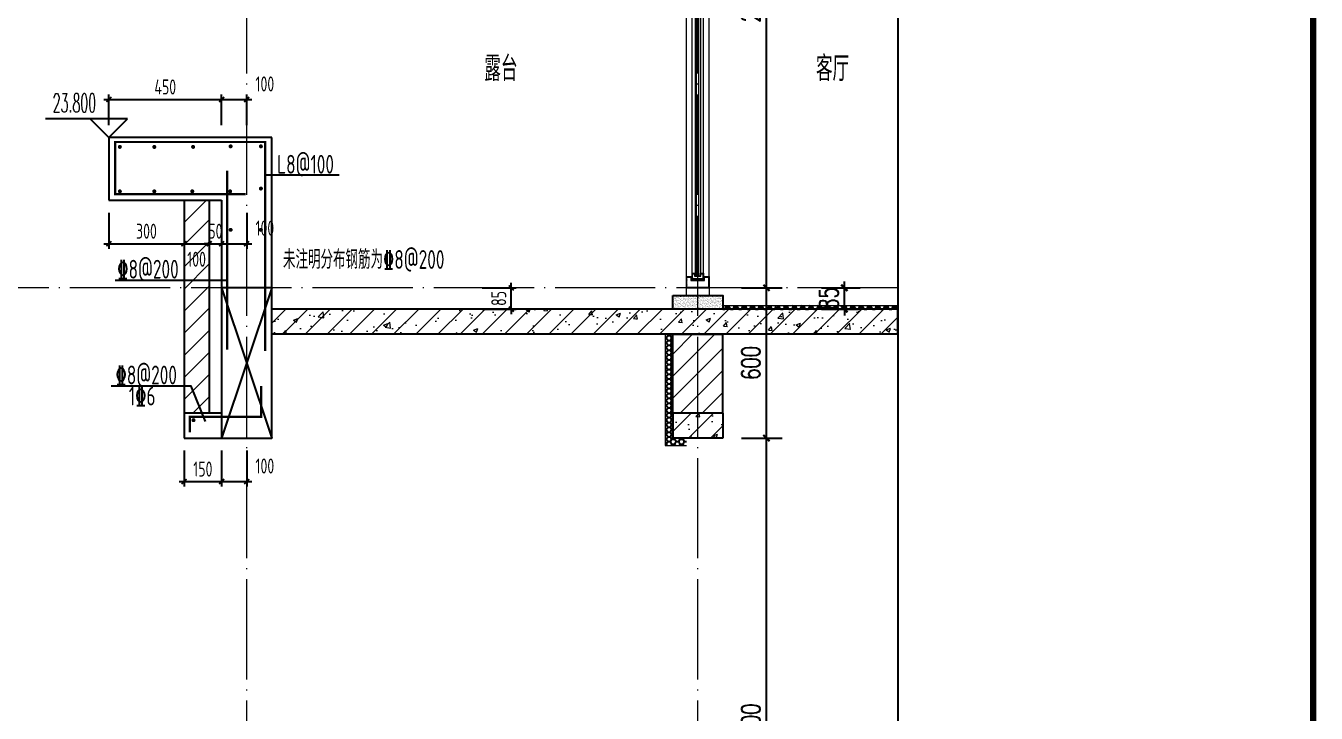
# Model space of a CAD drawing. Extents: x -1712635 to -854203, y -534641 to -21985.
# Drawn here: x -997463 to -992314, y -151089 to -148344 of the extents above; entities that cross this region are included whole.
import ezdxf

# ---------------------------------------------------------------- set-up
doc = ezdxf.new("R2010")
doc.units = 0
doc.header["$LTSCALE"] = 1000
doc.linetypes.add('DOTE', pattern=[2.4200000000000004, 2, -0.2, 0.02, -0.2])
doc.layers.get('0').update_dxf_attribs({"linetype": 'CONTINUOUS'})
doc.layers.get('Defpoints').update_dxf_attribs({"linetype": 'CONTINUOUS'})
for name, color, linetype in [('DIM', 2, 'CONTINUOUS'), ('DIM_ELEV', 3, 'CONTINUOUS'), ('DIM_SYMB', 3, 'CONTINUOUS'), ('PUB_DIM', 3, 'CONTINUOUS'), ('PUB_TEXT', 2, 'CONTINUOUS'), ('REIN', 6, 'CONTINUOUS'), ('S-大样-砼线', 7, 'CONTINUOUS'), ('S-引出线', 40, 'CONTINUOUS'), ('TEXT', 2, 'CONTINUOUS'), ('WALL', 2, 'CONTINUOUS'), ('立面-看线', 251, 'CONTINUOUS')]:
    doc.layers.add(name, color=color, linetype=linetype)
for name, color, linetype, lineweight in [('DOTE', 19, 'DOTE', 9), ('PUB_HATCH', 8, 'CONTINUOUS', 9), ('S_WINDOW', 144, 'CONTINUOUS', 15), ('图框', 9, 'CONTINUOUS', 18), ('细细', 250, 'CONTINUOUS', 0)]:
    doc.layers.add(name, color=color, linetype=linetype, lineweight=lineweight)
doc.styles.add('_TCH_DIM', font='SIMPLEX.shx', dxfattribs={"width": 0.7, "bigfont": 'GBCBIG.shx'})
doc.styles.add('_TCH_DIM_T3', font='SIMPLEX', dxfattribs={"width": 0.7058823529411765, "bigfont": 'GBCBIG'})
doc.styles.add('TSSD_DIMENSION', font='Tssdeng.shx', dxfattribs={"width": 0.7, "bigfont": 'tssdchn.shx'})
doc.styles.add('TSSD_REIN', font='tssdeng.shx', dxfattribs={"width": 0.7, "height": 300, "bigfont": 'tssdchn.shx'})
doc.dimstyles.new('_TCH_ARCH&&25', dxfattribs={"dimtxt": 74.375, "dimasz": 25, "dimexe": 62.5, "dimexo": 75, "dimgap": 25, "dimtad": 1, "dimdec": 0, "dimzin": 0, "dimdsep": 46, "dimtxsty": '_TCH_DIM_T3', "dimblk": 'ARCHTICK', "dimcen": 0.09, "dimclrt": 7, "dimazin": 0, "dimtfac": 1, "dimtdec": 0, "dimtix": 1, "dimtmove": 2, "dimatfit": 3, "dimldrblk": 'ARCHTICK', "dimfxl": 0, "dimtolj": 1, "dimtzin": 0, "dimarcsym": 0})
doc.dimstyles.new('TSSD_20_20', dxfattribs={"dimtxt": 60, "dimasz": 20, "dimexe": 20, "dimexo": 50, "dimgap": 20, "dimtad": 1, "dimdec": 0, "dimzin": 0, "dimdsep": 46, "dimtxsty": 'TSSD_DIMENSION', "dimblk": 'ARCHTICK', "dimblk1": 'ARCHTICK', "dimblk2": 'ARCHTICK', "dimcen": 0, "dimdle": 20, "dimclrt": 7, "dimadec": 0, "dimazin": 0, "dimtfac": 1, "dimtdec": 0, "dimtix": 1, "dimtmove": 2, "dimatfit": 3, "dimfxl": 0, "dimtolj": 1, "dimtzin": 0, "dimarcsym": 0})
pattern_1 = [(315.0000000000001, (145053.3697305068, 680712.4301680843), (-1.767766952966368, -1.76776695296637), []), (315.0000000000001, (145054.5482418069, 680712.4301680843), (-1.767766952966368, -1.76776695296637), [])]
pattern_2 = [(315.0000000000001, (145053.3697305068, 678374.1920402577), (-1.767766952966368, -1.76776695296637), []), (315.0000000000001, (145054.5482418069, 678374.1920402577), (-1.767766952966368, -1.76776695296637), [])]
pattern_3 = [(45, (-1569657.011044905, 4597.394849552016), (-44.19419150182874, 44.19419150182875), [])]
pattern_4 = [(45, (-1569657.011044905, 4552.517012051947), (-44.19417382415921, 44.19417382415922), []), (49.99999999999999, (-1569657.011044905, 4552.517012051947), (179.3150456501884, -15.68803374564878), [18.75, -206.25]), (355, (-1569657.011044905, 4552.517012051947), (-34.68783340325, 188.048033425003), [15, -165]), (100.4514, (-1569642.068124905, 4551.209677052044), (144.6273454285054, 172.3598855152384), [15.9350475, -175.285528]), (46.18420000000002, (-1569657.011044905, 4602.517012051947), (266.8102621564111, -41.37975358225452), [28.12499999999993, -309.3749999999989]), (96.6356, (-1569634.776858655, 4599.068685301987), (233.6656763871758, 243.5294677251104), [23.902572, -262.92825]), (351.1842, (-1569657.011044905, 4602.517012051947), (233.6654862834068, 243.5296502313311), [22.5, -247.5]), (21, (-1569632.011044905, 4590.017012051947), (149.2267630296154, -100.6547226663347), [18.75, -206.25]), (326.0000000000001, (-1569632.011044905, 4590.017012051947), (60.82883298039543, 181.2875112617133), [15, -165]), (71.4514, (-1569619.575486655, 4581.62911055208), (210.0556571453725, 80.6326241774881), [15.9350475, -175.285528]), (37.50000000000001, (-1569657.011044905, 4552.517012051947), (3.039963829322667, 83.22346345782788), [0, -163, 0, -167.5, 0, -165.625]), (7.499999999999999, (-1569657.011044905, 4552.517012051947), (65.76738436053715, 98.60292797059006), [0, -95.5, 0, -159.25, 0, -63.125]), (327.5, (-1569712.761044905, 4552.517012051947), (133.4556090431022, -5.638717933594939), [0, -62.5, 0, -195, 0, -258.75]), (317.5, (-1569737.761044905, 4552.517012051947), (145.7965423355966, 25.02624558307943), [0, -81.25, 0, -129.5, 0, -183.75])]

# ---------------------------------------------------------------- blocks, each defined once
blk = doc.blocks.new('GFDDDDRG')
at = {"layer": '图框', "const_width": 50}
blk.add_lwpolyline([(894109.7791572664, -159499.4617041193), (922809.7791572663, -159499.4617041193), (922809.7791572664, -108686.9617041193), (894109.7791572665, -108686.9617041193)], close=True, dxfattribs=at)
blk = doc.blocks.new('afzdfsregf')
at = {"layer": '细细'}
h = blk.add_hatch(dxfattribs=at)
h.set_pattern_fill('金属', color=256, angle=1.272221872585407e-14, style=0)
h.set_pattern_definition(pattern_1)
h.paths.add_polyline_path([(221063.7599183172, 608913.7575699545), (221043.7599183172, 608913.7575699545), (221043.7599183172, 608927.2588910414), (220993.7599183172, 608927.2588910414), (220993.7599183172, 608913.7575699545), (220973.7599183172, 608913.7575699545), (220973.7599183172, 608958.7575699545), (221063.7599183172, 608958.7575699545)])
h.paths.add_polyline_path([(221045.7599183172, 608929.2588910414), (221045.7599183172, 608915.7575699545), (221061.7599183172, 608915.7575699545), (221061.7599183172, 608956.7575699545), (220975.7599183172, 608956.7575699545), (220975.7599183172, 608915.7575699545), (220991.7599183172, 608915.7575699545), (220991.7599183172, 608929.2588910414)], flags=16)
h = blk.add_hatch(dxfattribs=at)
h.set_pattern_fill('金属', color=256, angle=1.272221872585407e-14, style=0)
h.set_pattern_definition(pattern_1)
h.paths.add_polyline_path([(220996.2599183172, 608925.2588910414), (220996.2599183172, 608900.2588910414), (221008.2599183172, 608900.2588910414), (221008.2599183172, 608910.2588910414), (221029.2599183172, 608910.2588910414), (221029.2599183172, 608900.2588910414), (221041.2599183172, 608900.2588910414), (221041.2599183172, 608925.2588910414)])
h.paths.add_polyline_path([(221039.2599183172, 608923.2588910414), (221039.2599183172, 608902.2588910414), (221031.2599183172, 608902.2588910414), (221031.2599183172, 608912.2588910414), (221006.2599183172, 608912.2588910414), (221006.2599183172, 608902.2588910414), (220998.2599183172, 608902.2588910414), (220998.2599183172, 608923.2588910414)], flags=16)
h = blk.add_hatch(color=256, dxfattribs=at)
edge = h.paths.add_edge_path()
edge.add_line((221023.2599183172, 608910.2588910414), (221023.2599183172, 608898.2588910414))
edge.add_arc((221018.7599183172, 608889.9648658455), 9.436146138645508, 61.51754654915222, 118.4824534508478)
edge.add_line((221014.2599183172, 608898.2588910414), (221014.2599183172, 608910.2588910414))
edge.add_arc((221018.7599183172, 608918.5529162373), 9.436146138645508, 241.5175465491522, 298.4824534508478)
h = blk.add_hatch(dxfattribs=at)
h.set_pattern_fill('金属', color=256, angle=1.272221872585407e-14, style=0)
h.set_pattern_definition(pattern_2)
h.paths.add_polyline_path([(221063.7599183172, 606703.7575699545), (221043.7599183172, 606703.7575699545), (221043.7599183172, 606690.2562488676), (220993.7599183172, 606690.2562488676), (220993.7599183172, 606703.7575699545), (220973.7599183172, 606703.7575699545), (220973.7599183172, 606658.7575699545), (221063.7599183172, 606658.7575699545)])
h.paths.add_polyline_path([(221045.7599183172, 606688.2562488676), (221045.7599183172, 606701.7575699545), (221061.7599183172, 606701.7575699545), (221061.7599183172, 606660.7575699545), (220975.7599183172, 606660.7575699545), (220975.7599183172, 606701.7575699545), (220991.7599183172, 606701.7575699545), (220991.7599183172, 606688.2562488676)], flags=16)
h = blk.add_hatch(dxfattribs=at)
h.set_pattern_fill('金属', color=256, angle=1.272221872585407e-14, style=0)
h.set_pattern_definition(pattern_2)
h.paths.add_polyline_path([(220996.2599183172, 606692.2562488676), (220996.2599183172, 606717.2562488676), (221008.2599183172, 606717.2562488676), (221008.2599183172, 606707.2562488676), (221029.2599183172, 606707.2562488676), (221029.2599183172, 606717.2562488676), (221041.2599183172, 606717.2562488676), (221041.2599183172, 606692.2562488676)])
h.paths.add_polyline_path([(221039.2599183172, 606694.2562488676), (221039.2599183172, 606715.2562488676), (221031.2599183172, 606715.2562488676), (221031.2599183172, 606705.2562488676), (221006.2599183172, 606705.2562488676), (221006.2599183172, 606715.2562488676), (220998.2599183172, 606715.2562488676), (220998.2599183172, 606694.2562488676)], flags=16)
h = blk.add_hatch(color=256, dxfattribs=at)
edge = h.paths.add_edge_path()
edge.add_line((221023.2599183172, 606707.2562488676), (221023.2599183172, 606719.2562488676))
edge.add_arc((221018.7599183172, 606727.5502740635), 9.436146138645508, 241.5175465491522, 298.48245345084774, ccw=False)
edge.add_line((221014.2599183172, 606719.2562488676), (221014.2599183172, 606707.2562488676))
edge.add_arc((221018.7599183172, 606698.9622236717), 9.436146138645508, 61.5175465491522, 118.4824534508478, ccw=False)
at = {"layer": 'S_WINDOW'}
for p, q in [((220973.7599183172, 606703.7575699545), (220973.7599183172, 608913.7575699545)), ((220996.2599183172, 606717.2562488676), (220996.2599183172, 608900.2588910414)), ((221041.2599183172, 606717.2562488676), (221041.2599183172, 608900.2588910414)), ((221063.7599183172, 606703.7575699545), (221063.7599183172, 608913.7575699545))]:
    blk.add_line(p, q, dxfattribs=at)
for points in [[(220973.7599183172, 608958.7575699545), (220973.7599183172, 608913.7575699545), (220993.7599183172, 608913.7575699545), (220993.7599183172, 608927.2588910414), (221043.7599183172, 608927.2588910414), (221043.7599183172, 608913.7575699545), (221063.7599183172, 608913.7575699545), (221063.7599183172, 608958.7575699545)], [(220975.7599183172, 608956.7575699545), (220975.7599183172, 608915.7575699545), (220991.7599183172, 608915.7575699545), (220991.7599183172, 608929.2588910414), (221045.7599183172, 608929.2588910414), (221045.7599183172, 608915.7575699545), (221061.7599183172, 608915.7575699545), (221061.7599183172, 608956.7575699545)], [(220996.2599183172, 608925.2588910414), (220996.2599183172, 608900.2588910414), (221008.2599183172, 608900.2588910414), (221008.2599183172, 608910.2588910414), (221029.2599183172, 608910.2588910414), (221029.2599183172, 608900.2588910414), (221041.2599183172, 608900.2588910414), (221041.2599183172, 608925.2588910414)], [(220998.2599183172, 608923.2588910414), (220998.2599183172, 608902.2588910414), (221006.2599183172, 608902.2588910414), (221006.2599183172, 608912.2588910414), (221031.2599183172, 608912.2588910414), (221031.2599183172, 608902.2588910414), (221039.2599183172, 608902.2588910414), (221039.2599183172, 608923.2588910414)], [(220973.7599183172, 606658.7575699545), (220973.7599183172, 606703.7575699545), (220993.7599183172, 606703.7575699545), (220993.7599183172, 606690.2562488676), (221043.7599183172, 606690.2562488676), (221043.7599183172, 606703.7575699545), (221063.7599183172, 606703.7575699545), (221063.7599183172, 606658.7575699545)], [(220975.7599183172, 606660.7575699545), (220975.7599183172, 606701.7575699545), (220991.7599183172, 606701.7575699545), (220991.7599183172, 606688.2562488676), (221045.7599183172, 606688.2562488676), (221045.7599183172, 606701.7575699545), (221061.7599183172, 606701.7575699545), (221061.7599183172, 606660.7575699545)], [(220996.2599183172, 606692.2562488676), (220996.2599183172, 606717.2562488676), (221008.2599183172, 606717.2562488676), (221008.2599183172, 606707.2562488676), (221029.2599183172, 606707.2562488676), (221029.2599183172, 606717.2562488676), (221041.2599183172, 606717.2562488676), (221041.2599183172, 606692.2562488676)], [(220998.2599183172, 606694.2562488676), (220998.2599183172, 606715.2562488676), (221006.2599183172, 606715.2562488676), (221006.2599183172, 606705.2562488676), (221031.2599183172, 606705.2562488676), (221031.2599183172, 606715.2562488676), (221039.2599183172, 606715.2562488676), (221039.2599183172, 606694.2562488676)]]:
    blk.add_lwpolyline(points, close=True, dxfattribs=at)
at = {"layer": '细细'}
for points in [[(221008.2599183172, 608900.2588910414), (221008.2599183172, 606717.2562488676)], [(221014.2599183172, 606719.2562488676), (221014.2599183172, 608910.2588910414)], [(221023.2599183172, 606719.2562488676), (221023.2599183172, 608910.2588910414)], [(221029.2599183172, 608900.2588910414), (221029.2599183172, 606717.2562488676)]]:
    blk.add_lwpolyline(points, dxfattribs=at)
for points in [[(221023.2599183172, 608910.2588910414), (221023.2599183172, 608898.2588910414, 0.2538046539481282), (221014.2599183172, 608898.2588910414), (221014.2599183172, 608910.2588910414, 0.2538046539481283)], [(221023.2599183172, 606707.2562488676), (221023.2599183172, 606719.2562488676, -0.2538046539481282), (221014.2599183172, 606719.2562488676), (221014.2599183172, 606707.2562488676, -0.2538046539481283)]]:
    blk.add_lwpolyline(points, format="xyb", close=True, dxfattribs=at)
blk = doc.blocks.new('_ArchTick')
at = {"color": 0, "const_width": 0.35}
blk.add_lwpolyline([(-0.5, -0.5), (0.5, 0.5)], dxfattribs=at)
blk = doc.blocks.new('*D2990')
at = {"layer": 'Defpoints', "color": 0}
for p in [(-995692.0046700812, -149390.515032793), (-995526.0447849897, -149390.515032793), (-995692.0046700812, -149475.5150326092)]:
    blk.add_point(p, dxfattribs=at)
at = {"layer": 'DIM', "color": 0, "lineweight": -2}
for p, q in [((-995526.0447849897, -149390.515032793), (-995526.0447849897, -149370.515032793)), ((-995642.0046700812, -149390.515032793), (-995506.0447849897, -149390.515032793)), ((-995526.0447849897, -149475.5150326092), (-995526.0447849897, -149390.515032793)), ((-995642.0046700812, -149475.5150326092), (-995506.0447849897, -149475.5150326092)), ((-995526.0447849897, -149475.5150326092), (-995526.0447849897, -149495.5150326092))]:
    blk.add_line(p, q, dxfattribs=at)
at = {"layer": 'DIM', "color": 0, "lineweight": -2, "xscale": 20, "yscale": 20, "zscale": 20}
for p, rotation in [((-995526.0447849897, -149390.515032793), 270), ((-995526.0447849897, -149475.5150326092), 90)]:
    blk.add_blockref('_ArchTick', p, dxfattribs=dict(at, rotation=rotation))
at = {"layer": 'DIM', "color": 7, "insert": (-995576.0447849897, -149433.0150327013), "char_height": 60, "attachment_point": 5, "rotation": 90, "style": 'TSSD_DIMENSION'}
blk.add_mtext('\\A1;85', dxfattribs=at)
blk = doc.blocks.new('*D2991')
at = {"layer": 'Defpoints', "color": 0}
for p in [(-994362.8887534935, -149390.515032793), (-994196.9288684016, -149390.515032793), (-994362.8887534935, -149475.5150327808)]:
    blk.add_point(p, dxfattribs=at)
at = {"layer": 'PUB_DIM', "color": 0, "lineweight": -2}
for p, q in [((-994196.9288684016, -149390.515032793), (-994196.9288684016, -149365.515032793)), ((-994287.8887534935, -149390.515032793), (-994134.4288684016, -149390.515032793)), ((-994196.9288684016, -149475.5150327808), (-994196.9288684016, -149390.515032793)), ((-994287.8887534935, -149475.5150327808), (-994134.4288684016, -149475.5150327808)), ((-994196.9288684016, -149475.5150327808), (-994196.9288684016, -149500.5150327808))]:
    blk.add_line(p, q, dxfattribs=at)
at = {"layer": 'PUB_DIM', "color": 0, "lineweight": -2, "xscale": 25, "yscale": 25, "zscale": 25}
for p, rotation in [((-994196.9288684016, -149390.515032793), 270), ((-994196.9288684016, -149475.5150327808), 90)]:
    blk.add_blockref('_ArchTick', p, dxfattribs=dict(at, rotation=rotation))
at = {"layer": 'PUB_DIM', "color": 7, "insert": (-994259.1163684016, -149433.0150327871), "char_height": 74.375, "attachment_point": 5, "rotation": 90, "style": '_TCH_DIM_T3'}
blk.add_mtext('\\A1;85', dxfattribs=at)
blk = doc.blocks.new('*D3047')
at = {"layer": 'Defpoints', "color": 0}
for p in [(-994681.8298928863, -149990.5231670079), (-994507.8594666616, -149990.5231670079), (-994681.8298928863, -152290.5150327928)]:
    blk.add_point(p, dxfattribs=at)
at = {"layer": 'PUB_DIM', "color": 0, "lineweight": -2}
for p, q in [((-994606.8298928863, -149990.5231670079), (-994445.3594666616, -149990.5231670079)), ((-994507.8594666616, -152290.5150327928), (-994507.8594666616, -149990.5231670079)), ((-994606.8298928863, -152290.5150327928), (-994445.3594666616, -152290.5150327928))]:
    blk.add_line(p, q, dxfattribs=at)
at = {"layer": 'PUB_DIM', "color": 0, "lineweight": -2, "xscale": 25, "yscale": 25, "zscale": 25}
for p, rotation in [((-994507.8594666616, -149990.5231670079), 90), ((-994507.8594666616, -152290.5150327928), 270)]:
    blk.add_blockref('_ArchTick', p, dxfattribs=dict(at, rotation=rotation))
at = {"layer": 'PUB_DIM', "color": 7, "insert": (-994570.0469666616, -151140.5190999005), "char_height": 74.375, "attachment_point": 5, "rotation": 90, "style": '_TCH_DIM_T3'}
blk.add_mtext('\\A1;2300', dxfattribs=at)
blk = doc.blocks.new('*D3048')
at = {"layer": 'Defpoints', "color": 0}
for p in [(-994681.8298928863, -149390.515032793), (-994507.8594666616, -149390.515032793), (-994681.8298928863, -149990.5231670079)]:
    blk.add_point(p, dxfattribs=at)
at = {"layer": 'PUB_DIM', "color": 0, "lineweight": -2}
for p, q in [((-994606.8298928863, -149390.515032793), (-994445.3594666616, -149390.515032793)), ((-994507.8594666616, -149990.5231670079), (-994507.8594666616, -149390.515032793)), ((-994606.8298928863, -149990.5231670079), (-994445.3594666616, -149990.5231670079))]:
    blk.add_line(p, q, dxfattribs=at)
at = {"layer": 'PUB_DIM', "color": 0, "lineweight": -2, "xscale": 25, "yscale": 25, "zscale": 25}
for p, rotation in [((-994507.8594666616, -149390.515032793), 90), ((-994507.8594666616, -149990.5231670079), 270)]:
    blk.add_blockref('_ArchTick', p, dxfattribs=dict(at, rotation=rotation))
at = {"layer": 'PUB_DIM', "color": 7, "insert": (-994570.0469666616, -149690.5190999006), "char_height": 74.375, "attachment_point": 5, "rotation": 90, "style": '_TCH_DIM_T3'}
blk.add_mtext('\\A1;600', dxfattribs=at)
blk = doc.blocks.new('*D3049')
at = {"layer": 'Defpoints', "color": 0}
for p in [(-994681.8298928863, -147090.5150327929), (-994507.8594666616, -147090.5150327929), (-994681.8298928863, -149390.515032793)]:
    blk.add_point(p, dxfattribs=at)
at = {"layer": 'PUB_DIM', "color": 0, "lineweight": -2}
for p, q in [((-994606.8298928863, -147090.5150327929), (-994445.3594666616, -147090.5150327929)), ((-994507.8594666616, -149390.515032793), (-994507.8594666616, -147090.5150327929)), ((-994606.8298928863, -149390.515032793), (-994445.3594666616, -149390.515032793))]:
    blk.add_line(p, q, dxfattribs=at)
at = {"layer": 'PUB_DIM', "color": 0, "lineweight": -2, "xscale": 25, "yscale": 25, "zscale": 25}
for p, rotation in [((-994507.8594666616, -147090.5150327929), 90), ((-994507.8594666616, -149390.515032793), 270)]:
    blk.add_blockref('_ArchTick', p, dxfattribs=dict(at, rotation=rotation))
at = {"layer": 'PUB_DIM', "color": 7, "insert": (-994570.0469666616, -148240.5150327932), "char_height": 74.375, "attachment_point": 5, "rotation": 90, "style": '_TCH_DIM_T3'}
blk.add_mtext('\\A1;2300', dxfattribs=at)
blk = doc.blocks.new('*D3089')
at = {"layer": 'Defpoints', "color": 0}
for p in [(-996681.8298862368, -148638.1915546884), (-997131.8298861929, -148790.5150327978), (-996681.8298862368, -148790.5150328064)]:
    blk.add_point(p, dxfattribs=at)
at = {"layer": 'DIM', "color": 0, "lineweight": -2}
for p, q in [((-997151.8298861929, -148638.1915546884), (-996661.8298862368, -148638.1915546884)), ((-997131.8298861929, -148740.5150327978), (-997131.8298861929, -148618.1915546884)), ((-996681.8298862368, -148740.5150328064), (-996681.8298862368, -148618.1915546884))]:
    blk.add_line(p, q, dxfattribs=at)
at = {"layer": 'DIM', "color": 0, "lineweight": -2, "xscale": 20, "yscale": 20, "zscale": 20, "rotation": 180}
blk.add_blockref('_ArchTick', (-997131.8298861929, -148638.1915546884), dxfattribs=at)
at = {"layer": 'DIM', "color": 0, "lineweight": -2, "xscale": 20, "yscale": 20, "zscale": 20}
blk.add_blockref('_ArchTick', (-996681.8298862368, -148638.1915546884), dxfattribs=at)
at = {"layer": 'DIM', "color": 7, "insert": (-996906.8298862148, -148588.1915546884), "char_height": 60, "attachment_point": 5, "style": 'TSSD_DIMENSION'}
blk.add_mtext('\\A1;450', dxfattribs=at)
blk = doc.blocks.new('*D3090')
at = {"layer": 'Defpoints', "color": 0}
for p in [(-996581.8298929143, -148638.1915546936), (-996681.8298862368, -148790.5150328064), (-996581.8298929143, -148790.5150328082)]:
    blk.add_point(p, dxfattribs=at)
at = {"layer": 'DIM', "color": 0, "lineweight": -2}
for p, q in [((-996701.8298862368, -148638.1915546936), (-996561.8298929143, -148638.1915546936)), ((-996681.8298862368, -148740.5150328064), (-996681.8298862368, -148618.1915546936)), ((-996581.8298929143, -148740.5150328082), (-996581.8298929143, -148618.1915546936))]:
    blk.add_line(p, q, dxfattribs=at)
at = {"layer": 'DIM', "color": 0, "lineweight": -2, "xscale": 20, "yscale": 20, "zscale": 20, "rotation": 180}
blk.add_blockref('_ArchTick', (-996681.8298862368, -148638.1915546936), dxfattribs=at)
at = {"layer": 'DIM', "color": 0, "lineweight": -2, "xscale": 20, "yscale": 20, "zscale": 20}
blk.add_blockref('_ArchTick', (-996581.8298929143, -148638.1915546936), dxfattribs=at)
at = {"layer": 'DIM', "color": 7, "insert": (-996509.4132262476, -148576.0040546936), "char_height": 60, "attachment_point": 5, "style": 'TSSD_DIMENSION'}
blk.add_mtext('\\A1;100', dxfattribs=at)
blk = doc.blocks.new('*D3096')
at = {"layer": 'Defpoints', "color": 0}
for p in [(-997131.829892901, -149040.5150327843), (-996831.8298862074, -149040.5150327901), (-996831.8298862074, -149214.2257227418)]:
    blk.add_point(p, dxfattribs=at)
at = {"layer": 'DIM', "color": 0, "lineweight": -2}
for p, q in [((-997131.829892901, -149090.5150327843), (-997131.829892901, -149234.2257227418)), ((-996831.8298862074, -149090.5150327901), (-996831.8298862074, -149234.2257227418)), ((-997151.829892901, -149214.2257227418), (-996811.8298862074, -149214.2257227418))]:
    blk.add_line(p, q, dxfattribs=at)
at = {"layer": 'DIM', "color": 0, "lineweight": -2, "xscale": 20, "yscale": 20, "zscale": 20, "rotation": 180}
blk.add_blockref('_ArchTick', (-997131.829892901, -149214.2257227418), dxfattribs=at)
at = {"layer": 'DIM', "color": 0, "lineweight": -2, "xscale": 20, "yscale": 20, "zscale": 20}
blk.add_blockref('_ArchTick', (-996831.8298862074, -149214.2257227418), dxfattribs=at)
at = {"layer": 'DIM', "color": 7, "insert": (-996981.8298895542, -149164.2257227418), "char_height": 60, "attachment_point": 5, "style": 'TSSD_DIMENSION'}
blk.add_mtext('\\A1;300', dxfattribs=at)
blk = doc.blocks.new('*D3097')
at = {"layer": 'Defpoints', "color": 0}
for p in [(-996831.8298862074, -149040.5150327901), (-996731.8298859716, -149040.515032792), (-996731.8298859716, -149214.2257227456)]:
    blk.add_point(p, dxfattribs=at)
at = {"layer": 'DIM', "color": 0, "lineweight": -2}
for p, q in [((-996831.8298862074, -149090.5150327901), (-996831.8298862074, -149234.2257227456)), ((-996731.8298859716, -149090.515032792), (-996731.8298859716, -149234.2257227456)), ((-996851.8298862074, -149214.2257227456), (-996711.8298859716, -149214.2257227456))]:
    blk.add_line(p, q, dxfattribs=at)
at = {"layer": 'DIM', "color": 0, "lineweight": -2, "xscale": 20, "yscale": 20, "zscale": 20, "rotation": 180}
blk.add_blockref('_ArchTick', (-996831.8298862074, -149214.2257227456), dxfattribs=at)
at = {"layer": 'DIM', "color": 0, "lineweight": -2, "xscale": 20, "yscale": 20, "zscale": 20}
blk.add_blockref('_ArchTick', (-996731.8298859716, -149214.2257227456), dxfattribs=at)
at = {"layer": 'DIM', "color": 7, "insert": (-996781.8298860895, -149276.2048894123), "char_height": 60, "attachment_point": 5, "style": 'TSSD_DIMENSION'}
blk.add_mtext('\\A1;100', dxfattribs=at)
blk = doc.blocks.new('*D3098')
at = {"layer": 'Defpoints', "color": 0}
for p in [(-996731.8298859716, -149040.515032792), (-996681.829886209, -149040.5150327929), (-996681.829886209, -149214.225722747)]:
    blk.add_point(p, dxfattribs=at)
at = {"layer": 'DIM', "color": 0, "lineweight": -2}
for p, q in [((-996731.8298859716, -149090.515032792), (-996731.8298859716, -149234.225722747)), ((-996681.829886209, -149090.5150327929), (-996681.829886209, -149234.225722747)), ((-996731.8298859716, -149214.225722747), (-996751.8298859716, -149214.225722747)), ((-996731.8298859716, -149214.225722747), (-996681.829886209, -149214.225722747)), ((-996681.829886209, -149214.225722747), (-996661.829886209, -149214.225722747))]:
    blk.add_line(p, q, dxfattribs=at)
at = {"layer": 'DIM', "color": 0, "lineweight": -2, "xscale": 20, "yscale": 20, "zscale": 20}
blk.add_blockref('_ArchTick', (-996731.8298859716, -149214.225722747), dxfattribs=at)
at = {"layer": 'DIM', "color": 0, "lineweight": -2, "xscale": 20, "yscale": 20, "zscale": 20, "rotation": 180}
blk.add_blockref('_ArchTick', (-996681.829886209, -149214.225722747), dxfattribs=at)
at = {"layer": 'DIM', "color": 7, "insert": (-996706.8298860902, -149164.225722747), "char_height": 60, "attachment_point": 5, "style": 'TSSD_DIMENSION'}
blk.add_mtext('\\A1;50', dxfattribs=at)
blk = doc.blocks.new('*D3099')
at = {"layer": 'Defpoints', "color": 0}
for p in [(-996681.829886209, -149040.5150327929), (-996581.8298928865, -149040.5150327949), (-996581.8298928865, -149214.2257227485)]:
    blk.add_point(p, dxfattribs=at)
at = {"layer": 'DIM', "color": 0, "lineweight": -2}
for p, q in [((-996681.829886209, -149090.5150327929), (-996681.829886209, -149234.2257227485)), ((-996581.8298928865, -149090.5150327949), (-996581.8298928865, -149234.2257227485)), ((-996701.829886209, -149214.2257227485), (-996561.8298928865, -149214.2257227485))]:
    blk.add_line(p, q, dxfattribs=at)
at = {"layer": 'DIM', "color": 0, "lineweight": -2, "xscale": 20, "yscale": 20, "zscale": 20, "rotation": 180}
blk.add_blockref('_ArchTick', (-996681.829886209, -149214.2257227485), dxfattribs=at)
at = {"layer": 'DIM', "color": 0, "lineweight": -2, "xscale": 20, "yscale": 20, "zscale": 20}
blk.add_blockref('_ArchTick', (-996581.8298928865, -149214.2257227485), dxfattribs=at)
at = {"layer": 'DIM', "color": 7, "insert": (-996509.4132262198, -149152.0382227485), "char_height": 60, "attachment_point": 5, "style": 'TSSD_DIMENSION'}
blk.add_mtext('\\A1;100', dxfattribs=at)
blk = doc.blocks.new('*D3100')
at = {"layer": 'Defpoints', "color": 0}
for p in [(-996831.8298928869, -149990.5150327929), (-996681.8298928885, -149990.5150327958), (-996681.8298928885, -150164.2257227489)]:
    blk.add_point(p, dxfattribs=at)
at = {"layer": 'DIM', "color": 0, "lineweight": -2}
for p, q in [((-996831.8298928869, -150040.5150327929), (-996831.8298928869, -150184.2257227489)), ((-996681.8298928885, -150040.5150327958), (-996681.8298928885, -150184.2257227489)), ((-996851.8298928869, -150164.2257227489), (-996661.8298928885, -150164.2257227489))]:
    blk.add_line(p, q, dxfattribs=at)
at = {"layer": 'DIM', "color": 0, "lineweight": -2, "xscale": 20, "yscale": 20, "zscale": 20, "rotation": 180}
blk.add_blockref('_ArchTick', (-996831.8298928869, -150164.2257227489), dxfattribs=at)
at = {"layer": 'DIM', "color": 0, "lineweight": -2, "xscale": 20, "yscale": 20, "zscale": 20}
blk.add_blockref('_ArchTick', (-996681.8298928885, -150164.2257227489), dxfattribs=at)
at = {"layer": 'DIM', "color": 7, "insert": (-996756.8298928877, -150114.2257227489), "char_height": 60, "attachment_point": 5, "style": 'TSSD_DIMENSION'}
blk.add_mtext('\\A1;150', dxfattribs=at)
blk = doc.blocks.new('*D3101')
at = {"layer": 'Defpoints', "color": 0}
for p in [(-996681.8298928884, -149990.5150327958), (-996581.8298995659, -149990.5150327977), (-996581.8298995659, -150164.2257227513)]:
    blk.add_point(p, dxfattribs=at)
at = {"layer": 'DIM', "color": 0, "lineweight": -2}
for p, q in [((-996681.8298928884, -150040.5150327958), (-996681.8298928884, -150184.2257227513)), ((-996581.8298995659, -150040.5150327977), (-996581.8298995659, -150184.2257227513)), ((-996701.8298928884, -150164.2257227513), (-996561.8298995659, -150164.2257227513))]:
    blk.add_line(p, q, dxfattribs=at)
at = {"layer": 'DIM', "color": 0, "lineweight": -2, "xscale": 20, "yscale": 20, "zscale": 20, "rotation": 180}
blk.add_blockref('_ArchTick', (-996681.8298928884, -150164.2257227513), dxfattribs=at)
at = {"layer": 'DIM', "color": 0, "lineweight": -2, "xscale": 20, "yscale": 20, "zscale": 20}
blk.add_blockref('_ArchTick', (-996581.8298995659, -150164.2257227513), dxfattribs=at)
at = {"layer": 'DIM', "color": 7, "insert": (-996509.4132328993, -150102.0382227513), "char_height": 60, "attachment_point": 5, "style": 'TSSD_DIMENSION'}
blk.add_mtext('\\A1;100', dxfattribs=at)
blk = doc.blocks.new('A$C0F477415')
at = {"layer": 'REIN', "const_width": 9}
for points in [[(536.22545744339, 974.1030920682824), (15.93111191410571, 974.1030920682824), (15.93111191410571, 1182.470114677621), (613.6656915736385, 1182.470114677621), (613.6656915736385, 347.4605763027794)], [(462.5655877483077, 353.0609498316771), (462.5655877483077, 1067.749458644073)], [(313.9337750365958, 23.34555459674448), (313.9337750365958, 85.24854036327451), (597.794307123404, 85.24854036327451), (597.794307123404, 208.2016744283028)]]:
    blk.add_lwpolyline(points, dxfattribs=at)
at = {"layer": 'REIN', "const_width": 8}
for points in [[(30.21925133559853, 1162.868610424921, 1), (38.21925133559853, 1162.868610424921, 1)], [(167.6620064838789, 1162.868610424921, 1), (175.6620064838789, 1162.868610424921, 1)], [(322.5238362546079, 1162.868610424921, 1), (330.5238362546079, 1162.868610424921, 1)], [(472.3069430752657, 1165.127354013326, 1), (480.3069430752657, 1165.127354013326, 1)], [(593.0279733999632, 1165.127354013326, 1), (601.0279733999632, 1165.127354013326, 1)], [(30.21925133559853, 985.4166030073538, 1), (38.21925133559853, 985.4166030073538, 1)], [(167.6620064838789, 985.4166030073538, 1), (175.6620064838789, 985.4166030073538, 1)], [(319.1733809751458, 985.4166030073538, 1), (327.1733809751458, 985.4166030073538, 1)], [(470.4389034458436, 985.4166030073538, 1), (478.4389034458436, 985.4166030073538, 1)], [(593.0279733999632, 996.5827968406375, 1), (601.0279733999632, 996.5827968406375, 1)], [(472.3069430752657, 831.7102530163829, 1), (480.3069430752657, 831.7102530163829, 1)], [(593.0279733999632, 831.7102530163829, 1), (601.0279733999632, 831.7102530163829, 1)], [(324.1522886119783, 71.62434444355313, 1), (332.1522886119783, 71.62434444355313, 1)]]:
    blk.add_lwpolyline(points, format="xyb", close=True, dxfattribs=at)
at = {"layer": 'S-大样-砼线'}
for p, q in [((440.4064266392961, 600.0093946014531), (640.4064254472032, 0.001821757410652936)), ((640.4093733830377, 600.0093946051784), (440.4093745723367, 0.001821753685362637))]:
    blk.add_line(p, q, dxfattribs=at)
blk.add_lwpolyline([(640.4064325019717, 600.0093946014531), (440.4064266392961, 600.0093946014531), (440.4064266318455, 0.001821757410652936), (640.4064324935898, 0.001821757410652936)], close=True, dxfattribs=at)
at = {"layer": 'S-引出线'}
for p, q in [((609.6656915736385, 1052.001626337471), (909.7999883112498, 1052.001626337471)), ((15.48061037855223, 630.2351489840075), (462.5655877483077, 630.2351489840075))]:
    blk.add_line(p, q, dxfattribs=at)
blk.add_lwpolyline([(376.4770208946429, 66.11144457937917), (318.4227704755031, 207.6593468654319), (-0.0008167573250830173, 207.6593468654319)], dxfattribs=at)
at = {"layer": 'TEXT', "style": 'TSSD_REIN', "width": 0.7}
for s, p in [('L8@100', (661.743466746062, 1056.110395150376)), ('%%1328@200', (23.94837839109823, 636.9912632876658)), ('未注明分布钢筋为%%1328@200', (685.4535198323429, 675.8293871463975)), ('%%1328@200', (17.02145750215277, 214.4464526554802)), ('1%%1326', (70.13916111178696, 130.3748975073686))]:
    blk.add_text(s, height=75, rotation=1.867629851175362e-07, dxfattribs=at).set_placement(p)
blk = doc.blocks.new('20210902.15310664')
at = {"layer": 'DOTE', "color": 1, "linetype": 'DOTE', "ltscale": 0.2}
for p, q in [((85057.76372413314, -133245.8924750999), (85057.76372413267, -113645.8901854939)), ((86857.76372413314, -133245.8924750998), (86857.76372413267, -113645.8901854938)), ((87656.28864335897, -117645.8901854938), (83887.56956705311, -117645.8901854938))]:
    blk.add_line(p, q, dxfattribs=at)

msp = doc.modelspace()

# ---------------------------------------------------------------- hatches: boundary and pattern name
at = {"layer": 'PUB_HATCH'}
h = msp.add_hatch(dxfattribs=at)
h.set_pattern_fill('普通砖', color=256, scale=25, style=0)
h.set_pattern_definition(pattern_3)
h.paths.add_polyline_path([(-996831.8298924817, -149040.5150327446), (-996831.8298928933, -149890.5150327442), (-996731.8298928933, -149890.5150327926), (-996731.8298924817, -149040.515032793)])
h = msp.add_hatch(dxfattribs=at)
h.set_pattern_fill('钢筋混凝土', color=256, scale=25, style=0)
h.set_pattern_definition(pattern_4)
h.paths.add_polyline_path([(-996481.8298928933, -149475.5150327907), (-996481.8298928933, -149575.5150327907), (-993983.3049736024, -149575.5150327887), (-993983.3049736025, -149475.5150327887)])
h = msp.add_hatch(dxfattribs=at)
h.set_pattern_fill('普通砖', color=256, scale=25, style=0)
h.set_pattern_definition(pattern_3)
h.paths.add_polyline_path([(-994881.8298928866, -149890.5150347244), (-994681.8298928866, -149890.5150305759), (-994681.8298994205, -149575.5150307146), (-994881.8298994205, -149575.5150348631)])
h = msp.add_hatch(dxfattribs=at)
h.set_pattern_fill('钢筋混凝土', color=256, scale=25, style=0)
h.set_pattern_definition(pattern_4)
h.paths.add_polyline_path([(-994881.8298928866, -149890.515032601), (-994881.8298928866, -149990.515032601), (-994681.8298928866, -149990.515032601), (-994681.8298928866, -149890.515032601)])
at = {"layer": '立面-看线'}
h = msp.add_hatch(dxfattribs=at)
h.set_pattern_fill('碎沙', color=256, scale=4)
h.set_pattern_definition([(37.50000000000001, (-1795935.069543506, -534837.4674925086), (-0.32000625919681, 9.788264746586847), [0, -7.7216, 0, -8.636000000000001, 0, -8.255]), (7.499999999999999, (-1795935.069543506, -534837.4674925086), (8.990465662760052, 14.33650201136708), [0, -4.1656, 0, -6.9596, 0, -2.667]), (327.5, (-1795941.317943506, -534837.4674925086), (15.81984740482916, 0.028743693570914), [0, -2.54, 0, -9.144, 0, -11.938]), (317.5, (-1795941.317943506, -534837.4674925086), (15.27112904944595, 4.458586465144325), [0, -1.27, 0, -5.9944, 0, -6.858])])
h.paths.add_polyline_path([(-994881.82989288, -149475.5150328749), (-994681.8298928186, -149475.5150332112), (-994681.8298928186, -149420.5150323664), (-994881.8298928803, -149420.5150318535)])
h = msp.add_hatch(dxfattribs=at)
h.set_pattern_fill('HONEY', color=256, scale=7)
h.set_pattern_definition([(0, (-1796035.069543506, -534837.4674925086), (16.66875, 9.623705), [11.1125, -22.225]), (120, (-1796035.069543506, -534837.4674925086), (-16.66874800852732, 9.623708449331868), [11.11249999999995, -22.2249999999999]), (59.99999999999999, (-1796035.069543506, -534837.4674925086), (1.991472681428519e-06, 19.24741344933186), [-22.225, 11.1125])])
h.paths.add_polyline_path([(-993983.3049736025, -149460.5150326446), (-994681.8298927508, -149460.5150327865), (-994681.8298927504, -149475.5150327886), (-993983.3049736025, -149475.5150327884)])
h = msp.add_hatch(dxfattribs=at)
h.set_pattern_fill('HONEY', color=256, scale=7)
h.set_pattern_definition([(0, (-1795935.069543506, -534837.4674925086), (16.66875, 9.623705), [11.1125, -22.225]), (120, (-1795935.069543506, -534837.4674925086), (-16.66874800852732, 9.623708449331868), [11.11249999999995, -22.22499999999991]), (59.99999999999999, (-1795935.069543506, -534837.4674925086), (1.991472681428519e-06, 19.24741344933186), [-22.225, 11.1125])])
h.paths.add_polyline_path([(-994911.8298928898, -149575.5150327884), (-994881.8298928898, -149575.5150327884), (-994881.8298928866, -149990.5150326011), (-994826.8298928866, -149990.5150325963), (-994826.8298928838, -150020.5150325963), (-994911.8298928866, -150020.5150326036)])

# ---------------------------------------------------------------- linework, layer by layer
at = {"layer": 'DIM_ELEV'}
for p, q in [((-997056.8298861934, -148715.5150327984), (-997384.8298861934, -148715.5150327984)), ((-997131.8298861934, -148790.5150327984), (-997206.8298861934, -148715.5150327984)), ((-997131.8298861934, -148790.5150327984), (-997056.8298861934, -148715.5150327984))]:
    msp.add_line(p, q, dxfattribs=at)
at = {"layer": 'DIM_SYMB'}
msp.add_lwpolyline([(-993983.3049736596, -145970.5150297393), (-993983.30497366, -155602.3911760692), (-993930.80497366, -155621.4996133681), (-994035.80497366, -155640.0139463425), (-993983.30497366, -155658.6411760692), (-993983.3049736605, -165290.517322399)], dxfattribs=at)
at = {"layer": 'PUB_HATCH', "color": 215}
msp.add_line((-994681.8298927553, -149460.5150327865), (-993983.3049736025, -149460.5150326445), dxfattribs=at)
msp.add_lwpolyline([(-994911.8298928954, -149575.5150325733), (-994911.8298928954, -150020.5150324965), (-994826.8298929911, -150020.5150327925)], dxfattribs=at)
at = {"layer": 'S_WINDOW'}
msp.add_lwpolyline([(-994826.8298928866, -149390.515032793), (-994736.8298928866, -149390.5150327931), (-994736.8298928866, -149420.5150327931), (-994826.8298928866, -149420.515032793)], close=True, dxfattribs=at)
at = {"layer": 'WALL'}
for p, q in [((-996481.8298928933, -148790.515032793), (-997131.8298929012, -148790.5150327965)), ((-997131.8298929012, -148790.5150327965), (-997131.8298929012, -149040.515032793)), ((-996481.8298929007, -149475.5150327873), (-996481.8298928933, -148790.515032793)), ((-997131.8298929012, -149040.515032793), (-996681.8298928933, -149040.515032793)), ((-996831.8298924817, -149040.5150327446), (-996831.8298928933, -149890.5150327442)), ((-996731.8298924817, -149040.515032793), (-996731.8298928933, -149890.5150327926)), ((-996681.8298928933, -149040.515032793), (-996681.8298928933, -149890.5150327926)), ((-993983.3049736025, -149475.5150327887), (-996481.8298929005, -149475.5150327958)), ((-993983.3049736024, -149575.5150327887), (-993983.3049736025, -149475.5150327887)), ((-996481.8298928933, -149990.5150327926), (-996481.8298929007, -149575.5150327859)), ((-993983.3049736024, -149575.5150327887), (-996481.8298929005, -149575.5150327916)), ((-994881.8298928866, -149890.5150347244), (-994881.8298994205, -149575.5150348631)), ((-994881.8298994205, -149575.5150348631), (-994681.8298994205, -149575.5150307146)), ((-994681.8298928866, -149890.5150305759), (-994681.8298994205, -149575.5150307146)), ((-996681.8298928933, -149890.5150327926), (-996831.8298928933, -149890.5150327926)), ((-996831.8298928933, -149890.5150327926), (-996831.8298928933, -149990.5150327926)), ((-994881.8298928866, -149890.515032601), (-994881.8298928866, -149990.515032601)), ((-994681.8298928866, -149890.515032601), (-994881.8298928866, -149890.515032601)), ((-994681.8298928866, -149890.515032601), (-994681.8298928866, -149990.515032601)), ((-996831.8298928933, -149990.5150327926), (-996481.8298928933, -149990.5150327926)), ((-994681.8298928866, -149990.515032601), (-994881.8298928866, -149990.515032601))]:
    msp.add_line(p, q, dxfattribs=at)
msp.add_lwpolyline([(-994881.8298928866, -149420.5150339695), (-994681.8298927506, -149420.5150339695), (-994681.8298927506, -149475.5150327893), (-994881.8298928866, -149475.5150327893)], close=True, dxfattribs=at)

# ---------------------------------------------------------------- block references
at = {"xscale": 0.5, "yscale": 0.5, "zscale": 0.5}
msp.add_blockref('GFDDDDRG', (-1453731.400623538, -89164.00941820291), dxfattribs=at)
msp.add_blockref('afzdfsregf', (-1215800.589811204, -756049.2726027471))
at = {"layer": 'DOTE'}
msp.add_blockref('20210902.15310664', (-1081639.593617029, -31744.62484727311), dxfattribs=at)
at = {"layer": 'TEXT'}
msp.add_blockref('A$C0F477415', (-997122.2363253953, -149990.515604646), dxfattribs=at)

# ---------------------------------------------------------------- texts
at = {"layer": 'PUB_TEXT'}
for s, height, style, width, p in [('露台', 100, 'TSSD_REIN', 0.7, (-995633.9189522702, -148564.8920546784)), ('客厅', 100, 'TSSD_REIN', 0.7, (-994310.4249354203, -148564.8920546784)), ('23.800', 74.375, '_TCH_DIM', 0.4941176470588236, (-997355.9298861934, -148689.2650327984))]:
    msp.add_text(s, height=height, dxfattribs=dict(at, style=style, width=width)).set_placement(p)

# ---------------------------------------------------------------- dimensions: what is measured, and where the dimension line sits
at = {"layer": 'DIM'}
for p1, p2, distance, picture, middle in [((-997131.8298861929, -148790.5150327978), (-996681.8298862368, -148790.5150328064), 152.32347811799264, '*D3089', (-996906.8298862148, -148588.1915546884)), ((-997131.829892901, -149040.5150327843), (-996831.8298862074, -149040.5150327901), -173.7106899516948, '*D3096', (-996981.8298895542, -149164.2257227418)), ((-996731.8298859716, -149040.515032792), (-996681.829886209, -149040.5150327929), -173.71068995411042, '*D3098', (-996706.8298860902, -149164.225722747)), ((-995692.0046700812, -149475.5150326092), (-995692.0046700812, -149390.515032793), -165.95988509152085, '*D2990', (-995576.0447849897, -149433.0150327013)), ((-996831.8298928869, -149990.5150327929), (-996681.8298928885, -149990.5150327958), -173.7106899530918, '*D3100', (-996756.8298928877, -150114.2257227489))]:
    dim = msp.add_aligned_dim(p1=p1, p2=p2, distance=distance, dimstyle='TSSD_20_20', dxfattribs=at)
    dim.commit()
    dim.dimension.update_dxf_attribs({"geometry": picture, "text_midpoint": middle})
for base, p1, p2, angle, picture, middle in [((-996581.8298929143, -148638.1915546936), (-996681.8298862368, -148790.5150328064), (-996581.8298929143, -148790.5150328082), 359.99999999896613, '*D3090', (-996509.4132262476, -148576.0040546936)), ((-996731.8298859716, -149214.2257227456), (-996831.8298862074, -149040.5150327901), (-996731.8298859716, -149040.515032792), 359.9999999989161, '*D3097', (-996781.8298860895, -149276.2048894123)), ((-996581.8298928865, -149214.2257227485), (-996681.829886209, -149040.5150327929), (-996581.8298928865, -149040.5150327949), 359.99999999884943, '*D3099', (-996509.4132262198, -149152.0382227485)), ((-996581.8298995659, -150164.2257227513), (-996681.8298928884, -149990.5150327958), (-996581.8298995659, -149990.5150327977), 359.9999999989161, '*D3101', (-996509.4132328993, -150102.0382227513))]:
    dim = msp.add_linear_dim(base=base, p1=p1, p2=p2, angle=angle, dimstyle='TSSD_20_20', dxfattribs=at)
    dim.commit()
    dim.dimension.update_dxf_attribs({"geometry": picture, "text_midpoint": middle, "dimtype": 161})
at = {"layer": 'PUB_DIM'}
for p1, p2, distance, picture, middle in [((-994681.8298928863, -149390.515032793), (-994681.8298928863, -147090.5150327929), -173.9704262247542, '*D3049', (-994570.0469666616, -148240.5150327932)), ((-994681.8298928863, -149990.5231670079), (-994681.8298928863, -149390.515032793), -173.9704262247542, '*D3048', (-994570.0469666616, -149690.5190999006)), ((-994362.8887534935, -149475.5150327808), (-994362.8887534935, -149390.515032793), -165.9598850919865, '*D2991', (-994259.1163684016, -149433.0150327871)), ((-994681.8298928863, -152290.5150327928), (-994681.8298928863, -149990.5231670079), -173.9704262247542, '*D3047', (-994570.0469666616, -151140.5190999005))]:
    dim = msp.add_aligned_dim(p1=p1, p2=p2, distance=distance, dimstyle='_TCH_ARCH&&25', dxfattribs=at)
    dim.commit()
    dim.dimension.update_dxf_attribs({"geometry": picture, "text_midpoint": middle})

doc.saveas('drawing.dxf')
